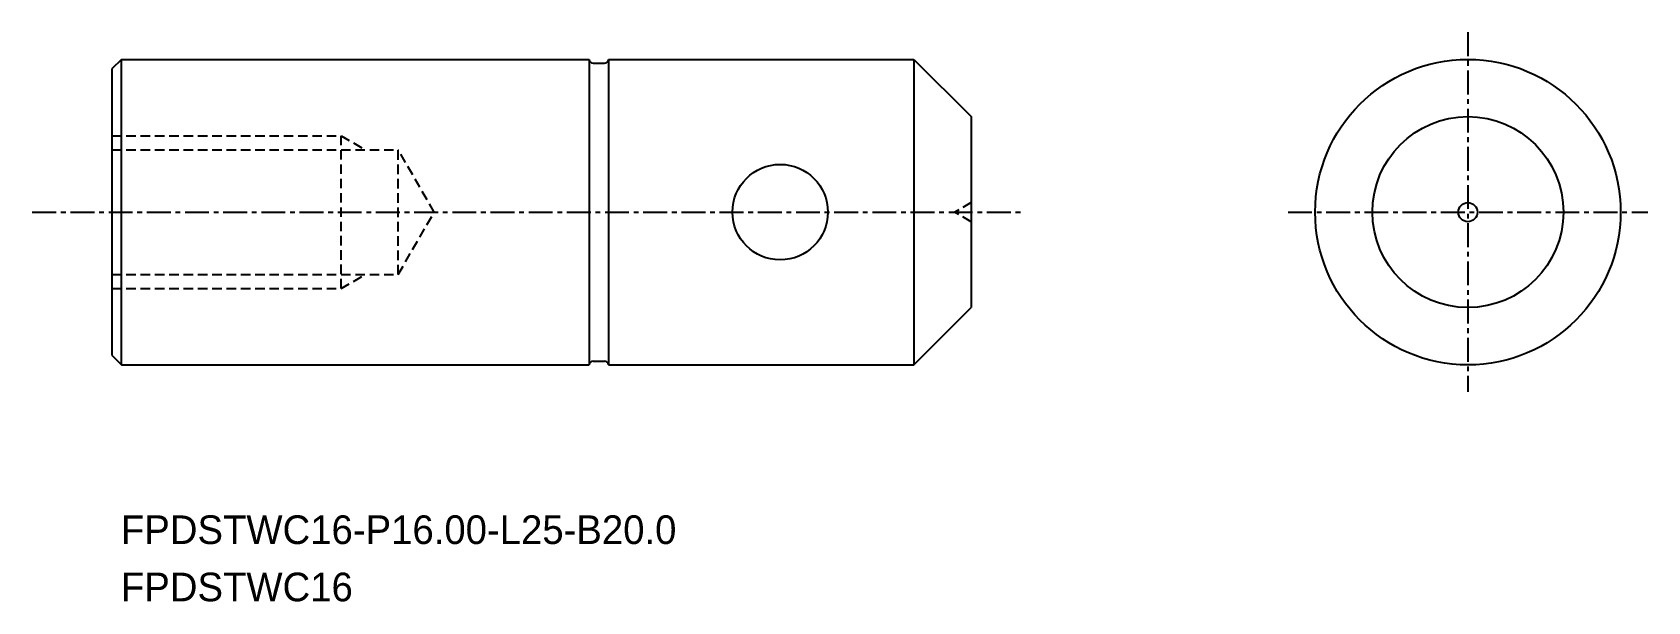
# Model space of a CAD drawing. Extents: x -1443.8 to -1359.2, y -689.1 to -659.3.
import ezdxf

# ---------------------------------------------------------------- set-up
doc = ezdxf.new("R2010")
doc.units = 0
doc.linetypes.add('CENTER', pattern=[2, 1.25, -0.25, 0.25, -0.25])
doc.linetypes.add('DASHED', pattern=[0.75, 0.5, -0.25])
doc.layers.get('0').update_dxf_attribs({"linetype": 'CONTINUOUS'})
doc.layers.add('CENTER', color=1, linetype='CENTER')

msp = doc.modelspace()

# ---------------------------------------------------------------- linework, layer by layer
at = {"color": 7, "linetype": 'CONTINUOUS'}
for p, q in [((-1439.097, -660.698), (-1439.597, -661.198)), ((-1439.097, -676.698), (-1439.097, -660.698)), ((-1439.097, -660.698), (-1414.597, -660.698)), ((-1414.597, -660.698), (-1414.597, -676.698)), ((-1413.597, -660.698), (-1397.597, -660.698)), ((-1397.597, -660.698), (-1394.597, -663.698)), ((-1439.597, -661.198), (-1439.597, -676.198)), ((-1394.597, -663.698), (-1394.597, -673.698)), ((-1397.597, -676.698), (-1394.597, -673.698)), ((-1439.597, -676.198), (-1439.097, -676.698)), ((-1439.097, -676.698), (-1414.597, -676.698)), ((-1413.597, -676.698), (-1397.597, -676.698))]:
    msp.add_line(p, q, dxfattribs=at)
for p, q in [((-1413.597, -660.698), (-1413.597, -676.698)), ((-1397.597, -660.698), (-1397.597, -676.698))]:
    msp.add_line(p, q)
at = {"linetype": 'CONTINUOUS'}
for p, q in [((-1414.397, -660.898), (-1413.797, -660.898)), ((-1414.397, -676.498), (-1413.797, -676.498))]:
    msp.add_line(p, q, dxfattribs=at)
at = {"color": 3, "linetype": 'DASHED'}
for p, q in [((-1439.597, -664.698), (-1427.597, -664.698)), ((-1427.597, -672.698), (-1427.597, -664.698)), ((-1427.597, -664.698), (-1426.313, -665.439)), ((-1439.597, -665.439), (-1424.597, -665.439)), ((-1422.716, -668.698), (-1424.597, -665.439)), ((-1424.597, -671.956), (-1424.597, -665.439)), ((-1394.597, -668.198), (-1395.45, -668.698)), ((-1424.597, -671.956), (-1422.716, -668.698)), ((-1394.597, -669.198), (-1395.45, -668.698)), ((-1439.597, -671.956), (-1424.597, -671.956)), ((-1427.597, -672.698), (-1426.313, -671.956)), ((-1439.597, -672.698), (-1427.597, -672.698))]:
    msp.add_line(p, q, dxfattribs=at)
at = {"linetype": 'CONTINUOUS'}
for centre, radius in [((-1368.578, -668.698), 8), ((-1368.578, -668.698), 5), ((-1404.597, -668.698), 2.5), ((-1368.578, -668.698), 0.5)]:
    msp.add_circle(centre, radius, dxfattribs=at)
for centre, start, end in [((-1414.397, -660.698), 180, 270), ((-1413.797, -660.698), 270, 360), ((-1414.397, -676.698), 90, 180), ((-1413.797, -676.698), 0, 90)]:
    msp.add_arc(centre, 0.2, start, end, dxfattribs=at)
at = {"color": 7, "linetype": 'CONTINUOUS'}
msp.add_point((-1427.597, -668.698), dxfattribs=at)
at = {"layer": 'CENTER', "color": 1, "linetype": 'CENTER'}
for p, q in [((-1368.578, -659.28), (-1368.578, -678.115)), ((-1443.767, -668.698), (-1391.849, -668.698)), ((-1377.995, -668.698), (-1359.16, -668.698))]:
    msp.add_line(p, q, dxfattribs=at)

# ---------------------------------------------------------------- texts
for s, p in [('FPDSTWC16-P16.00-L25-B20.0', (-1439.128, -686.08)), ('FPDSTWC16', (-1439.128, -689.08))]:
    msp.add_text(s, height=1.5).set_placement(p)

doc.saveas('drawing.dxf')
